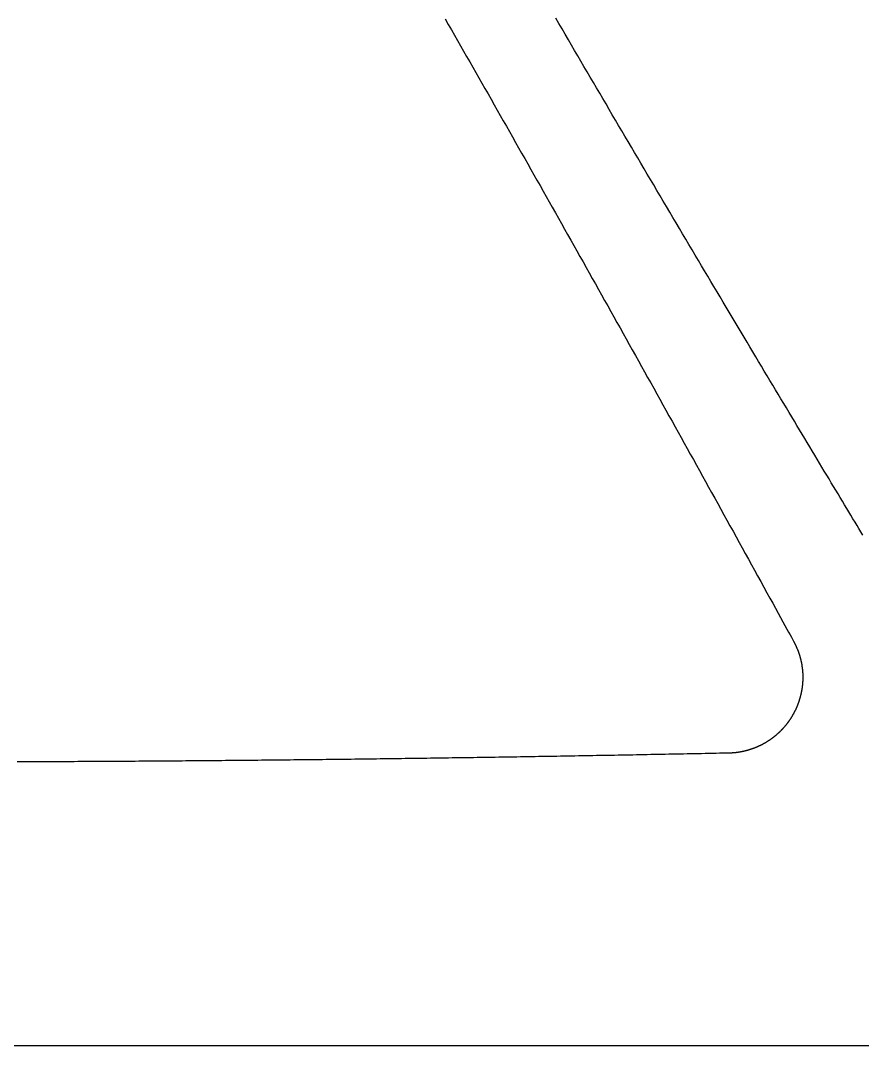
# Model space of a CAD drawing. Extents: x -3 to 136, y 0 to 121.
# Drawn here: x 52.1 to 64.88, y 0 to 15.56 of the extents above; entities that cross this region are included whole.
import ezdxf

# ---------------------------------------------------------------- set-up
doc = ezdxf.new("R2010")
doc.units = 0
doc.layers.get('0').update_dxf_attribs({"linetype": 'CONTINUOUS'})

msp = doc.modelspace()

# ---------------------------------------------------------------- linework, layer by layer
msp.add_lwpolyline([(69.26408, 119.9689, 0.57735027), (64.06792, 119.9689), (-2.59808, 4.5, 0.57735027), (0, 0), (133.332, 0, 0.57735027), (135.93008, 4.5)], format="xyb", close=True)
for points in [[(58.5434, 15.584, 0), (58.5897, 15.5029, 0), (58.6361, 15.4218, 0), (58.6825, 15.3407, 0), (58.7289, 15.2595, 0), (58.7752, 15.1784, 0), (58.8216, 15.0972, 0), (58.868, 15.0159, 0), (58.9143, 14.9347, 0), (58.9607, 14.8534, 0), (59.007, 14.772, 0), (59.0534, 14.6907, 0), (59.0998, 14.6093, 0), (59.1461, 14.5278, 0), (59.1925, 14.4464, 0), (59.2388, 14.3648, 0), (59.2852, 14.2833, 0), (59.3316, 14.2017, 0), (59.378, 14.1201, 0), (59.4243, 14.0384, 0), (59.4707, 13.9566, 0), (59.5171, 13.8749, 0), (59.5635, 13.7931, 0), (59.6099, 13.7112, 0), (59.6564, 13.6293, 0), (59.7028, 13.5473, 0), (59.7492, 13.4653, 0), (59.7957, 13.3832, 0), (59.8421, 13.3011, 0), (59.8886, 13.219, 0), (59.9351, 13.1367, 0), (59.9816, 13.0545, 0), (60.0281, 12.9721, 0), (60.0746, 12.8897, 0), (60.1211, 12.8073, 0), (60.1677, 12.7248, 0), (60.2142, 12.6422, 0), (60.2608, 12.5596, 0), (60.3074, 12.4769, 0), (60.354, 12.3941, 0), (60.4007, 12.3113, 0), (60.4473, 12.2284, 0), (60.494, 12.1454, 0), (60.5407, 12.0624, 0), (60.5874, 11.9793, 0), (60.6341, 11.8961, 0), (60.6809, 11.8129, 0), (60.7277, 11.7295, 0), (60.7745, 11.6462, 0), (60.8213, 11.5627, 0), (60.8682, 11.4791, 0), (60.915, 11.3955, 0), (60.9619, 11.3118, 0), (61.0088, 11.2281, 0), (61.0557, 11.1444, 0), (61.1025, 11.0608, 0), (61.1492, 10.9772, 0), (61.196, 10.8937, 0), (61.2426, 10.8102, 0), (61.2892, 10.7268, 0), (61.3358, 10.6434, 0), (61.3824, 10.5601, 0), (61.4289, 10.4767, 0), (61.4754, 10.3934, 0), (61.5218, 10.3102, 0), (61.5683, 10.2269, 0), (61.6147, 10.1437, 0), (61.661, 10.0605, 0), (61.7074, 9.97727, 0), (61.7537, 9.89407, 0), (61.8, 9.81088, 0), (61.8463, 9.72768, 0), (61.8926, 9.64449, 0), (61.9388, 9.56128, 0), (61.9851, 9.47807, 0), (62.0313, 9.39484, 0), (62.0776, 9.31159, 0), (62.1238, 9.22833, 0), (62.17, 9.14503, 0), (62.2163, 9.06172, 0), (62.2625, 8.97837, 0), (62.3087, 8.89498, 0), (62.355, 8.81156, 0), (62.4012, 8.72809, 0), (62.4475, 8.64458, 0), (62.4938, 8.56102, 0), (62.54, 8.47741, 0), (62.5863, 8.39374, 0), (62.6327, 8.31001, 0), (62.679, 8.22622, 0), (62.7254, 8.14236, 0), (62.7717, 8.05844, 0), (62.8181, 7.97443, 0), (62.8646, 7.89036, 0), (62.9111, 7.8062, 0), (62.9576, 7.72195, 0), (63.0041, 7.63762, 0), (63.0507, 7.5532, 0), (63.0973, 7.46868, 0), (63.1439, 7.38407, 0), (63.1906, 7.29935, 0), (63.2374, 7.21453, 0), (63.2841, 7.1296, 0), (63.331, 7.04455, 0), (63.3779, 6.95939, 0), (63.4245, 6.87472, 0), (63.4697, 6.79244, 0), (63.5134, 6.71308, 0), (63.5552, 6.63704, 0), (63.595, 6.56474, 0), (63.6324, 6.4966, 0), (63.6674, 6.43302, 0), (63.6996, 6.37442, 0), (63.7288, 6.32121, 0), (63.7549, 6.27381, 0), (63.7775, 6.23264, 0), (63.7965, 6.19809, 0), (63.8116, 6.1706, 0), (63.8226, 6.15056, 0), (63.8293, 6.1384, 0)], [(64.8812, 7.74975, 0), (64.8522, 7.79789, 0), (64.8227, 7.84674, 0), (64.7928, 7.8963, 0), (64.7625, 7.94656, 0), (64.7318, 7.99752, 0), (64.7007, 8.04916, 0), (64.6691, 8.10149, 0), (64.6372, 8.15449, 0), (64.6048, 8.20816, 0), (64.5721, 8.26249, 0), (64.539, 8.31748, 0), (64.5055, 8.37311, 0), (64.4716, 8.42939, 0), (64.4374, 8.4863, 0), (64.4028, 8.54384, 0), (64.3678, 8.60201, 0), (64.3324, 8.66079, 0), (64.2967, 8.72018, 0), (64.2606, 8.78018, 0), (64.2242, 8.84077, 0), (64.1874, 8.90195, 0), (64.1503, 8.96372, 0), (64.1129, 9.02606, 0), (64.0751, 9.08898, 0), (64.037, 9.15246, 0), (63.9986, 9.21649, 0), (63.9598, 9.28108, 0), (63.9207, 9.34621, 0), (63.8813, 9.41188, 0), (63.8416, 9.47809, 0), (63.8016, 9.54482, 0), (63.7613, 9.61206, 0), (63.7207, 9.67982, 0), (63.6798, 9.74809, 0), (63.6386, 9.81685, 0), (63.5972, 9.88611, 0), (63.5554, 9.95585, 0), (63.5134, 10.0261, 0), (63.4711, 10.0968, 0), (63.4285, 10.1679, 0), (63.3857, 10.2396, 0), (63.3426, 10.3116, 0), (63.2993, 10.3842, 0), (63.2557, 10.4571, 0), (63.2119, 10.5305, 0), (63.1678, 10.6044, 0), (63.1235, 10.6786, 0), (63.0789, 10.7533, 0), (63.0341, 10.8284, 0), (62.9891, 10.9038, 0), (62.9439, 10.9797, 0), (62.8984, 11.056, 0), (62.8528, 11.1326, 0), (62.8069, 11.2096, 0), (62.7608, 11.287, 0), (62.7146, 11.3647, 0), (62.6681, 11.4429, 0), (62.6214, 11.5213, 0), (62.5746, 11.6001, 0), (62.5275, 11.6792, 0), (62.4803, 11.7587, 0), (62.4329, 11.8385, 0), (62.3853, 11.9186, 0), (62.3376, 11.999, 0), (62.2897, 12.0797, 0), (62.2416, 12.1608, 0), (62.1934, 12.2421, 0), (62.1451, 12.3237, 0), (62.0965, 12.4056, 0), (62.0479, 12.4877, 0), (61.9991, 12.5701, 0), (61.9502, 12.6527, 0), (61.9014, 12.7353, 0), (61.8526, 12.8178, 0), (61.8038, 12.9003, 0), (61.7551, 12.9827, 0), (61.7065, 13.065, 0), (61.6579, 13.1473, 0), (61.6094, 13.2295, 0), (61.5609, 13.3117, 0), (61.5125, 13.3938, 0), (61.4641, 13.4758, 0), (61.4158, 13.5579, 0), (61.3675, 13.6398, 0), (61.3193, 13.7217, 0), (61.2711, 13.8036, 0), (61.2229, 13.8854, 0), (61.1748, 13.9672, 0), (61.1268, 14.0489, 0), (61.0788, 14.1306, 0), (61.0309, 14.2122, 0), (60.9829, 14.2938, 0), (60.9351, 14.3754, 0), (60.8872, 14.4569, 0), (60.8395, 14.5384, 0), (60.7917, 14.6198, 0), (60.744, 14.7012, 0), (60.6964, 14.7826, 0), (60.6487, 14.8639, 0), (60.6012, 14.9452, 0), (60.5536, 15.0265, 0), (60.5061, 15.1077, 0), (60.4587, 15.1889, 0), (60.4112, 15.2701, 0), (60.3638, 15.3512, 0), (60.3165, 15.4324, 0), (60.2691, 15.5135, 0), (60.2219, 15.5945, 0)], [(63.8293, 6.1384, 0), (63.8318, 6.13377, 0), (63.8343, 6.12913, 0), (63.8368, 6.12447, 0), (63.8393, 6.11981, 0), (63.8417, 6.11513, 0), (63.8441, 6.11044, 0), (63.8465, 6.10575, 0), (63.8489, 6.10104, 0), (63.8513, 6.09632, 0), (63.8536, 6.09159, 0), (63.8559, 6.08685, 0), (63.8582, 6.0821, 0), (63.8605, 6.07734, 0), (63.8627, 6.07257, 0), (63.8649, 6.06779, 0), (63.8671, 6.063, 0), (63.8693, 6.0582, 0), (63.8715, 6.05339, 0), (63.8736, 6.04857, 0), (63.8757, 6.04374, 0), (63.8778, 6.0389, 0), (63.8798, 6.03406, 0), (63.8819, 6.0292, 0), (63.8839, 6.02433, 0), (63.8859, 6.01945, 0), (63.8879, 6.01457, 0), (63.8898, 6.00967, 0), (63.8918, 6.00477, 0), (63.8937, 5.99986, 0), (63.8956, 5.99494, 0), (63.8974, 5.99, 0), (63.8992, 5.98507, 0), (63.9011, 5.98012, 0), (63.9029, 5.97516, 0), (63.9046, 5.9702, 0), (63.9064, 5.96522, 0), (63.9081, 5.96024, 0), (63.9098, 5.95525, 0), (63.9115, 5.95026, 0), (63.9131, 5.94525, 0), (63.9148, 5.94024, 0), (63.9164, 5.93521, 0), (63.9179, 5.93018, 0), (63.9195, 5.92515, 0), (63.921, 5.9201, 0), (63.9226, 5.91505, 0), (63.9241, 5.90999, 0), (63.9255, 5.90492, 0), (63.927, 5.89985, 0), (63.9284, 5.89477, 0), (63.9298, 5.88968, 0), (63.9312, 5.88458, 0), (63.9325, 5.87948, 0), (63.9338, 5.87437, 0), (63.9351, 5.86925, 0), (63.9364, 5.86413, 0), (63.9377, 5.85901, 0), (63.9389, 5.85388, 0), (63.9401, 5.84874, 0), (63.9413, 5.8436, 0), (63.9425, 5.83845, 0), (63.9436, 5.8333, 0), (63.9447, 5.82815, 0), (63.9458, 5.82299, 0), (63.9469, 5.81782, 0), (63.9479, 5.81265, 0), (63.9489, 5.80748, 0), (63.9499, 5.8023, 0), (63.9509, 5.79712, 0), (63.9518, 5.79193, 0), (63.9528, 5.78674, 0), (63.9537, 5.78155, 0), (63.9545, 5.77635, 0), (63.9554, 5.77115, 0), (63.9562, 5.76594, 0), (63.957, 5.76074, 0), (63.9578, 5.75552, 0), (63.9585, 5.75031, 0), (63.9593, 5.74509, 0), (63.96, 5.73987, 0), (63.9607, 5.73464, 0), (63.9613, 5.72941, 0), (63.9619, 5.72418, 0), (63.9626, 5.71894, 0), (63.9631, 5.71371, 0), (63.9637, 5.70847, 0), (63.9642, 5.70322, 0), (63.9647, 5.69798, 0), (63.9652, 5.69273, 0), (63.9657, 5.68748, 0), (63.9661, 5.68222, 0), (63.9666, 5.67697, 0), (63.9669, 5.67171, 0), (63.9673, 5.66645, 0), (63.9677, 5.66119, 0), (63.968, 5.65593, 0), (63.9683, 5.65066, 0), (63.9685, 5.64539, 0), (63.9688, 5.64013, 0), (63.969, 5.63486, 0), (63.9692, 5.62958, 0), (63.9694, 5.62431, 0), (63.9695, 5.61904, 0), (63.9697, 5.61376, 0), (63.9698, 5.60848, 0), (63.9698, 5.60321, 0), (63.9699, 5.59793, 0), (63.9699, 5.59265, 0), (63.9699, 5.58737, 0), (63.9699, 5.58209, 0), (63.9698, 5.57681, 0), (63.9698, 5.57154, 0), (63.9697, 5.56626, 0), (63.9696, 5.56099, 0), (63.9694, 5.55572, 0), (63.9693, 5.55045, 0), (63.9691, 5.54519, 0), (63.9689, 5.53992, 0), (63.9686, 5.53466, 0), (63.9684, 5.52939, 0), (63.9681, 5.52414, 0), (63.9678, 5.51888, 0), (63.9674, 5.51362, 0), (63.9671, 5.50837, 0), (63.9667, 5.50312, 0), (63.9663, 5.49787, 0), (63.9658, 5.49263, 0), (63.9654, 5.48738, 0), (63.9649, 5.48214, 0), (63.9644, 5.4769, 0), (63.9639, 5.47167, 0), (63.9633, 5.46644, 0), (63.9628, 5.46121, 0), (63.9622, 5.45598, 0), (63.9615, 5.45076, 0), (63.9609, 5.44554, 0), (63.9602, 5.44033, 0), (63.9595, 5.43511, 0), (63.9588, 5.42991, 0), (63.9581, 5.4247, 0), (63.9573, 5.4195, 0), (63.9565, 5.4143, 0), (63.9557, 5.40911, 0), (63.9549, 5.40392, 0), (63.954, 5.39873, 0), (63.9531, 5.39355, 0), (63.9522, 5.38837, 0), (63.9513, 5.3832, 0), (63.9503, 5.37803, 0), (63.9494, 5.37287, 0), (63.9484, 5.36771, 0), (63.9473, 5.36255, 0), (63.9463, 5.3574, 0), (63.9452, 5.35225, 0), (63.9441, 5.34711, 0), (63.943, 5.34198, 0), (63.9419, 5.33684, 0), (63.9407, 5.33172, 0), (63.9395, 5.3266, 0), (63.9383, 5.32148, 0), (63.937, 5.31637, 0), (63.9358, 5.31127, 0), (63.9345, 5.30617, 0), (63.9332, 5.30107, 0), (63.9319, 5.29598, 0), (63.9305, 5.2909, 0), (63.9291, 5.28583, 0), (63.9277, 5.28075, 0), (63.9263, 5.27569, 0), (63.9249, 5.27063, 0), (63.9234, 5.26558, 0), (63.9219, 5.26053, 0), (63.9204, 5.25549, 0), (63.9189, 5.25046, 0), (63.9173, 5.24543, 0), (63.9157, 5.24041, 0), (63.9141, 5.23539, 0), (63.9125, 5.23039, 0), (63.9108, 5.22539, 0), (63.9091, 5.22039, 0), (63.9074, 5.21541, 0), (63.9057, 5.21043, 0), (63.904, 5.20545, 0), (63.9022, 5.20049, 0), (63.9004, 5.19553, 0), (63.8986, 5.19058, 0), (63.8968, 5.18564, 0), (63.8949, 5.1807, 0), (63.893, 5.17577, 0), (63.8911, 5.17085, 0), (63.8892, 5.16594, 0), (63.8872, 5.16104, 0), (63.8852, 5.15614, 0), (63.8832, 5.15125, 0), (63.8812, 5.14637, 0), (63.8792, 5.14151, 0), (63.8771, 5.13665, 0), (63.875, 5.13181, 0), (63.8729, 5.12697, 0), (63.8708, 5.12215, 0), (63.8687, 5.11733, 0), (63.8665, 5.11253, 0), (63.8643, 5.10774, 0), (63.8621, 5.10295, 0), (63.8598, 5.09818, 0), (63.8576, 5.09342, 0), (63.8553, 5.08867, 0), (63.853, 5.08394, 0), (63.8507, 5.07921, 0), (63.8483, 5.07449, 0), (63.846, 5.06979, 0), (63.8436, 5.0651, 0), (63.8412, 5.06042, 0), (63.8387, 5.05575, 0), (63.8363, 5.05109, 0), (63.8338, 5.04644, 0), (63.8313, 5.04181, 0), (63.8288, 5.03719, 0), (63.8263, 5.03257, 0), (63.8237, 5.02798, 0), (63.8212, 5.02339, 0), (63.8186, 5.01881, 0), (63.816, 5.01425, 0), (63.8133, 5.0097, 0), (63.8107, 5.00516, 0), (63.808, 5.00064, 0), (63.8053, 4.99612, 0), (63.8026, 4.99162, 0), (63.7998, 4.98714, 0), (63.7971, 4.98266, 0), (63.7943, 4.9782, 0), (63.7915, 4.97375, 0), (63.7887, 4.96931, 0), (63.7858, 4.96489, 0), (63.783, 4.96048, 0), (63.7801, 4.95608, 0), (63.7772, 4.95169, 0), (63.7743, 4.94732, 0), (63.7713, 4.94296, 0), (63.7684, 4.93862, 0), (63.7654, 4.93429, 0), (63.7624, 4.92997, 0), (63.7594, 4.92566, 0), (63.7564, 4.92137, 0), (63.7533, 4.91709, 0), (63.7502, 4.91283, 0), (63.7471, 4.90858, 0), (63.744, 4.90435, 0), (63.7409, 4.90012, 0), (63.7377, 4.89592, 0), (63.7345, 4.89172, 0), (63.7313, 4.88754, 0), (63.7281, 4.88338, 0), (63.7249, 4.87923, 0), (63.7216, 4.87509, 0), (63.7184, 4.87097, 0), (63.7151, 4.86686, 0), (63.7118, 4.86277, 0), (63.7084, 4.85869, 0), (63.7051, 4.85463, 0), (63.7017, 4.85058, 0), (63.6983, 4.84655, 0), (63.6949, 4.84253, 0), (63.6915, 4.83852, 0), (63.6881, 4.83454, 0), (63.6846, 4.83056, 0), (63.6811, 4.8266, 0), (63.6776, 4.82266, 0), (63.6741, 4.81873, 0), (63.6706, 4.81482, 0), (63.667, 4.81093, 0), (63.6635, 4.80705, 0), (63.6599, 4.80318, 0), (63.6563, 4.79933, 0), (63.6526, 4.7955, 0), (63.649, 4.79168, 0), (63.6453, 4.78788, 0), (63.6417, 4.78409, 0), (63.638, 4.78032, 0), (63.6343, 4.77657, 0), (63.6305, 4.77284, 0), (63.6268, 4.76912, 0), (63.623, 4.76543, 0), (63.6192, 4.76175, 0), (63.6154, 4.75809, 0), (63.6116, 4.75444, 0), (63.6078, 4.75082, 0), (63.604, 4.74721, 0), (63.6001, 4.74362, 0), (63.5962, 4.74005, 0), (63.5923, 4.7365, 0), (63.5884, 4.73296, 0), (63.5845, 4.72945, 0), (63.5806, 4.72595, 0), (63.5766, 4.72247, 0), (63.5726, 4.71901, 0), (63.5687, 4.71557, 0), (63.5647, 4.71215, 0), (63.5606, 4.70874, 0), (63.5566, 4.70536, 0), (63.5526, 4.70199, 0), (63.5485, 4.69864, 0), (63.5444, 4.69531, 0), (63.5404, 4.692, 0), (63.5363, 4.68871, 0), (63.5321, 4.68544, 0), (63.528, 4.68219, 0), (63.5239, 4.67895, 0), (63.5197, 4.67574, 0), (63.5155, 4.67254, 0), (63.5113, 4.66937, 0), (63.5071, 4.66621, 0), (63.5029, 4.66307, 0), (63.4987, 4.65996, 0), (63.4944, 4.65686, 0), (63.4902, 4.65378, 0), (63.4859, 4.65072, 0), (63.4816, 4.64768, 0), (63.4773, 4.64466, 0), (63.473, 4.64166, 0), (63.4687, 4.63868, 0), (63.4643, 4.63572, 0), (63.46, 4.63278, 0), (63.4556, 4.62985, 0), (63.4512, 4.62695, 0), (63.4468, 4.62407, 0), (63.4424, 4.62121, 0), (63.438, 4.61837, 0), (63.4335, 4.61555, 0), (63.4291, 4.61275, 0), (63.4246, 4.60997, 0), (63.4202, 4.60721, 0), (63.4157, 4.60447, 0), (63.4112, 4.60175, 0), (63.4066, 4.59905, 0), (63.4021, 4.59637, 0), (63.3976, 4.59372, 0), (63.393, 4.59108, 0), (63.3885, 4.58846, 0), (63.3839, 4.58587, 0), (63.3793, 4.58329, 0), (63.3747, 4.58074, 0), (63.3701, 4.5782, 0), (63.3655, 4.57569, 0), (63.3608, 4.5732, 0), (63.3562, 4.57073, 0), (63.3515, 4.56828, 0), (63.3469, 4.56585, 0), (63.3422, 4.56344, 0), (63.3375, 4.56106, 0), (63.3328, 4.55869, 0), (63.328, 4.55635, 0), (63.3233, 4.55403, 0), (63.3186, 4.55173, 0), (63.3138, 4.54945, 0), (63.3091, 4.54719, 0), (63.3043, 4.54495, 0), (63.2995, 4.54274, 0), (63.2947, 4.54054, 0), (63.2899, 4.53837, 0), (63.2851, 4.53622, 0), (63.2802, 4.5341, 0), (63.2754, 4.53199, 0), (63.2705, 4.52991, 0), (63.2657, 4.52784, 0), (63.2608, 4.52581, 0), (63.2559, 4.52379, 0), (63.2511, 4.5218, 0), (63.2462, 4.51983, 0), (63.2413, 4.51788, 0), (63.2364, 4.51596, 0), (63.2314, 4.51406, 0), (63.2265, 4.51218, 0), (63.2216, 4.51032, 0), (63.2166, 4.50849, 0), (63.2117, 4.50668, 0), (63.2067, 4.5049, 0), (63.2018, 4.50314, 0), (63.1968, 4.5014, 0), (63.1918, 4.49968, 0), (63.1869, 4.49799, 0), (63.1819, 4.49632, 0), (63.1769, 4.49467, 0), (63.1719, 4.49305, 0), (63.1668, 4.49145, 0), (63.1618, 4.48987, 0), (63.1568, 4.48832, 0), (63.1518, 4.48679, 0), (63.1467, 4.48528, 0), (63.1417, 4.48379, 0), (63.1366, 4.48233, 0), (63.1316, 4.4809, 0), (63.1265, 4.47948, 0), (63.1214, 4.47809, 0), (63.1164, 4.47673, 0), (63.1113, 4.47538, 0), (63.1062, 4.47406, 0), (63.1011, 4.47277, 0), (63.096, 4.47149, 0), (63.0909, 4.47024, 0), (63.0858, 4.46902, 0), (63.0807, 4.46782, 0), (63.0756, 4.46664, 0), (63.0704, 4.46548, 0), (63.0653, 4.46435, 0), (63.0602, 4.46324, 0), (63.055, 4.46216, 0), (63.0499, 4.4611, 0), (63.0447, 4.46006, 0), (63.0396, 4.45905, 0), (63.0344, 4.45806, 0), (63.0292, 4.4571, 0), (63.0241, 4.45616, 0), (63.0189, 4.45524, 0), (63.0137, 4.45435, 0), (63.0085, 4.45348, 0), (63.0033, 4.45263, 0), (62.9981, 4.45181, 0), (62.9929, 4.45101, 0), (62.9877, 4.45024, 0), (62.9825, 4.44949, 0), (62.9773, 4.44876, 0), (62.9721, 4.44806, 0), (62.9669, 4.44738, 0), (62.9617, 4.44673, 0), (62.9565, 4.4461, 0), (62.9512, 4.44549, 0), (62.946, 4.44491, 0), (62.9408, 4.44435, 0), (62.9355, 4.44382, 0), (62.9303, 4.44331, 0), (62.9251, 4.44283, 0), (62.9198, 4.44237, 0), (62.9146, 4.44193, 0), (62.9093, 4.44152, 0), (62.9041, 4.44113, 0), (62.8988, 4.44077, 0), (62.8936, 4.44043, 0), (62.8883, 4.44012, 0), (62.883, 4.43983, 0), (62.8778, 4.43956, 0), (62.8725, 4.43932, 0), (62.8672, 4.4391, 0), (62.862, 4.43891, 0), (62.8567, 4.43874, 0), (62.8514, 4.4386, 0), (62.8461, 4.43848, 0)], [(62.8461, 4.43848, 0), (62.8118, 4.43779, 0), (62.7635, 4.43682, 0), (62.7076, 4.43569, 0), (62.6526, 4.43459, 0), (62.5979, 4.43349, 0), (62.5426, 4.43239, 0), (62.4873, 4.43129, 0), (62.4322, 4.4302, 0), (62.3773, 4.42911, 0), (62.3223, 4.42803, 0), (62.2675, 4.42695, 0), (62.2126, 4.42588, 0), (62.1578, 4.42481, 0), (62.1029, 4.42374, 0), (62.0479, 4.42268, 0), (61.9929, 4.42162, 0), (61.9379, 4.42056, 0), (61.8829, 4.4195, 0), (61.8279, 4.41845, 0), (61.7729, 4.41741, 0), (61.718, 4.41637, 0), (61.663, 4.41533, 0), (61.608, 4.4143, 0), (61.5531, 4.41327, 0), (61.4982, 4.41224, 0), (61.4433, 4.41122, 0), (61.3883, 4.4102, 0), (61.3334, 4.40919, 0), (61.2785, 4.40818, 0), (61.2236, 4.40718, 0), (61.1687, 4.40618, 0), (61.1138, 4.40518, 0), (61.0589, 4.40419, 0), (61.0041, 4.4032, 0), (60.9492, 4.40221, 0), (60.8943, 4.40123, 0), (60.8394, 4.40026, 0), (60.7845, 4.39928, 0), (60.7296, 4.39832, 0), (60.6747, 4.39735, 0), (60.6198, 4.39639, 0), (60.5649, 4.39544, 0), (60.51, 4.39449, 0), (60.4551, 4.39354, 0), (60.4002, 4.3926, 0), (60.3453, 4.39166, 0), (60.2903, 4.39072, 0), (60.2354, 4.38979, 0), (60.1805, 4.38887, 0), (60.1255, 4.38794, 0), (60.0706, 4.38702, 0), (60.0156, 4.38611, 0), (59.9607, 4.3852, 0), (59.9058, 4.3843, 0), (59.8509, 4.3834, 0), (59.7961, 4.3825, 0), (59.7412, 4.38161, 0), (59.6863, 4.38073, 0), (59.6315, 4.37985, 0), (59.5767, 4.37897, 0), (59.5218, 4.3781, 0), (59.467, 4.37723, 0), (59.4122, 4.37637, 0), (59.3575, 4.37551, 0), (59.3027, 4.37466, 0), (59.2479, 4.37381, 0), (59.1931, 4.37297, 0), (59.1384, 4.37213, 0), (59.0837, 4.37129, 0), (59.0289, 4.37046, 0), (58.9742, 4.36964, 0), (58.9195, 4.36882, 0), (58.8648, 4.368, 0), (58.8101, 4.36719, 0), (58.7554, 4.36639, 0), (58.7007, 4.36558, 0), (58.646, 4.36479, 0), (58.5914, 4.364, 0), (58.5367, 4.36321, 0), (58.4821, 4.36243, 0), (58.4274, 4.36165, 0), (58.3728, 4.36088, 0), (58.3181, 4.36011, 0), (58.2635, 4.35934, 0), (58.2089, 4.35859, 0), (58.1542, 4.35783, 0), (58.0996, 4.35708, 0), (58.045, 4.35634, 0), (57.9904, 4.3556, 0), (57.9358, 4.35487, 0), (57.8812, 4.35414, 0), (57.8266, 4.35341, 0), (57.772, 4.35269, 0), (57.7174, 4.35198, 0), (57.6628, 4.35127, 0), (57.6083, 4.35056, 0), (57.5537, 4.34986, 0), (57.4991, 4.34917, 0), (57.4445, 4.34848, 0), (57.3899, 4.34779, 0), (57.3354, 4.34711, 0), (57.2808, 4.34644, 0), (57.2262, 4.34576, 0), (57.1716, 4.3451, 0), (57.1171, 4.34444, 0), (57.0625, 4.34378, 0), (57.0079, 4.34313, 0), (56.9534, 4.34249, 0), (56.8988, 4.34184, 0), (56.8442, 4.34121, 0), (56.7896, 4.34058, 0), (56.7351, 4.33995, 0), (56.6805, 4.33933, 0), (56.6259, 4.33871, 0), (56.5713, 4.3381, 0), (56.5167, 4.3375, 0), (56.4621, 4.3369, 0), (56.4076, 4.3363, 0), (56.353, 4.33571, 0), (56.2984, 4.33512, 0), (56.2438, 4.33454, 0), (56.1892, 4.33397, 0), (56.1346, 4.3334, 0), (56.08, 4.33283, 0), (56.0253, 4.33227, 0), (55.9707, 4.33172, 0), (55.9161, 4.33117, 0), (55.8615, 4.33062, 0), (55.8068, 4.33008, 0), (55.7522, 4.32955, 0), (55.6975, 4.32902, 0), (55.6429, 4.32849, 0), (55.5882, 4.32797, 0), (55.5336, 4.32746, 0), (55.4789, 4.32695, 0), (55.4242, 4.32644, 0), (55.3695, 4.32595, 0), (55.3148, 4.32545, 0), (55.2601, 4.32496, 0), (55.2054, 4.32448, 0), (55.1507, 4.324, 0), (55.096, 4.32353, 0), (55.0412, 4.32306, 0), (54.9865, 4.3226, 0), (54.9317, 4.32214, 0), (54.8769, 4.32169, 0), (54.8222, 4.32124, 0), (54.7674, 4.3208, 0), (54.7126, 4.32037, 0), (54.6578, 4.31994, 0), (54.603, 4.31951, 0), (54.5481, 4.31909, 0), (54.4933, 4.31867, 0), (54.4384, 4.31826, 0), (54.3836, 4.31786, 0), (54.3287, 4.31746, 0), (54.2738, 4.31707, 0), (54.2189, 4.31668, 0), (54.1641, 4.3163, 0), (54.1093, 4.31592, 0), (54.0545, 4.31555, 0), (53.9997, 4.31518, 0), (53.945, 4.31482, 0), (53.8903, 4.31446, 0), (53.8356, 4.31411, 0), (53.7809, 4.31377, 0), (53.7263, 4.31343, 0), (53.6717, 4.3131, 0), (53.6172, 4.31277, 0), (53.5627, 4.31245, 0), (53.5082, 4.31213, 0), (53.4537, 4.31182, 0), (53.3992, 4.31151, 0), (53.3448, 4.31121, 0), (53.2904, 4.31092, 0), (53.236, 4.31063, 0), (53.1817, 4.31034, 0), (53.1274, 4.31007, 0), (53.0731, 4.30979, 0), (53.0188, 4.30952, 0), (52.9646, 4.30926, 0), (52.9104, 4.30901, 0), (52.8562, 4.30875, 0), (52.802, 4.30851, 0), (52.7479, 4.30827, 0), (52.6937, 4.30803, 0), (52.6396, 4.3078, 0), (52.5856, 4.30758, 0), (52.5315, 4.30736, 0), (52.4775, 4.30715, 0), (52.4235, 4.30694, 0), (52.3695, 4.30674, 0), (52.3155, 4.30654, 0), (52.2616, 4.30635, 0), (52.2077, 4.30617, 0), (52.1538, 4.30599, 0), (52.0999, 4.30581, 0), (52.046, 4.30564, 0)]]:
    msp.add_polyline3d(points)

doc.saveas('drawing.dxf')
